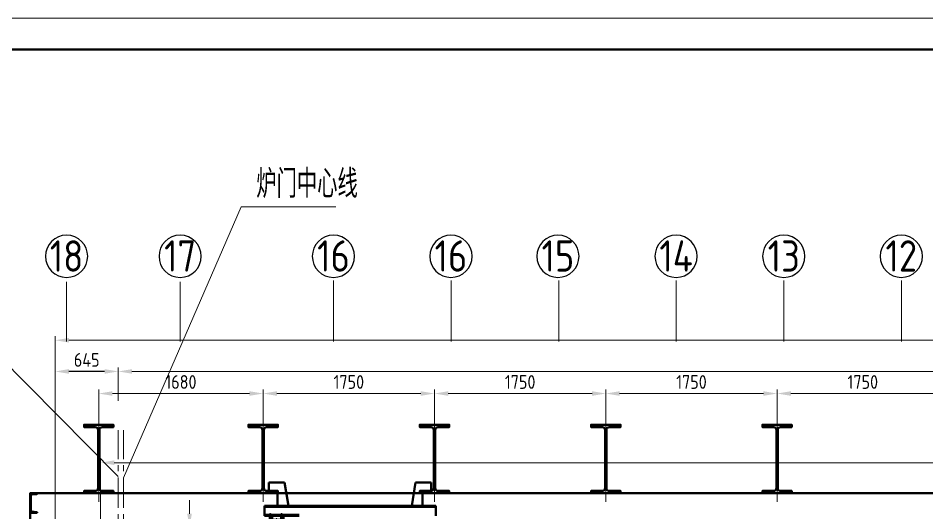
# Model space of a CAD drawing. Header units: millimetres. Extents: x 52110 to 400893, y -153728 to 31997.
# Drawn here: x 164825 to 174106, y -15980 to -10924 of the extents above; entities that cross this region are included whole.
import ezdxf
from ezdxf.enums import TextEntityAlignment as Align

# ---------------------------------------------------------------- set-up
doc = ezdxf.new("R2010")
doc.units = ezdxf.units.MM
doc.header["$LTSCALE"] = 500
doc.linetypes.add('CENTER', pattern=[2, 1.25, -0.25, 0.25, -0.25])
for name, color, linetype, lineweight in [('BIAOZHU', 3, 'Continuous', 25), ('POU', 4, 'Continuous', 20), ('SHI', 7, 'Continuous', 40), ('WEN', 3, 'Continuous', 20), ('XI', 2, 'Continuous', 20), ('ZHONG', 1, 'CENTER', 20)]:
    doc.layers.add(name, color=color, linetype=linetype, lineweight=lineweight)
doc.styles.add('GB', font='gbenor.shx', dxfattribs={"bigfont": 'gbcbig.shx'})
doc.dimstyles.new('ISO-25$0', dxfattribs={"dimscale": 40, "dimtxt": 3.5, "dimasz": 3.5, "dimexe": 1, "dimexo": 0.2, "dimgap": 1.2, "dimtad": 1, "dimtoh": 1, "dimdec": 1, "dimzin": 9, "dimdsep": 46, "dimtxsty": 'GB', "dimcen": 0, "dimclrd": 3, "dimclre": 3, "dimclrt": 256, "dimadec": 0, "dimazin": 2, "dimtfac": 1, "dimtdec": 1, "dimtix": 1, "dimtmove": 0, "dimatfit": 3, "dimldrblk": 'DOTSMALL', "dimfxl": 0, "dimlwd": -1, "dimlwe": 20, "dimarcsym": 0})

# ---------------------------------------------------------------- blocks, each defined once
blk = doc.blocks.new('*D1187')
at = {"layer": 'BIAOZHU', "color": 3, "linetype": 'ByBlock', "lineweight": 20}
for p, q in [((165202.4, -14734.4), (165202.4, -14495.3)), ((165847.4, -14734.4), (165847.4, -14495.3))]:
    blk.add_line(p, q, dxfattribs=at)
at = {"layer": 'BIAOZHU', "color": 3}
blk.add_line((165707.4, -14535.3), (165342.4, -14535.3), dxfattribs=at)
for points in [[(165342.4, -14511.9), (165342.4, -14558.6), (165202.4, -14535.3)], [(165707.4, -14511.9), (165707.4, -14558.6), (165847.4, -14535.3)]]:
    blk.add_solid(points, dxfattribs=at)
at = {"layer": 'Defpoints', "color": 0}
for p in [(165202.4, -14535.3), (165202.4, -14742.4), (165847.4, -14742.4)]:
    blk.add_point(p, dxfattribs=at)
at = {"layer": 'BIAOZHU', "insert": (165524.9, -14417.3), "char_height": 140, "attachment_point": 5, "style": 'GB'}
blk.add_mtext('645', dxfattribs=at)
blk = doc.blocks.new('_DotSmall')
at = {"color": 0, "linetype": 'ByBlock', "const_width": 0.5}
blk.add_lwpolyline([(-0.0625, 0, 1), (0.0625, 0, 1)], format="xyb", close=True, dxfattribs=at)
blk = doc.blocks.new('dl')
at = {"layer": 'SHI'}
blk.add_lwpolyline([(168935.8, 74025.5), (169085.8, 74025.5), (169085.8, 74049.5), (168970.3, 74049.5, -0.414214), (168942.3, 74077.5), (168942.3, 74673.5, -0.414214), (168970.3, 74701.5), (169085.8, 74701.5), (169085.8, 74725.5), (168935.8, 74725.5), (168785.8, 74725.5), (168785.8, 74701.5), (168901.3, 74701.5, -0.414214), (168929.3, 74673.5), (168929.3, 74077.5, -0.414214), (168901.3, 74049.5), (168785.8, 74049.5), (168785.8, 74025.5)], format="xyb", close=True, dxfattribs=at)
at = {"layer": 'ZHONG'}
blk.add_line((168935.8, 74813), (168935.8, 73934.6), dxfattribs=at)
blk = doc.blocks.new('*D1202')
at = {"layer": 'Defpoints', "color": 0}
for p in [(172577.4, -14761), (172577.4, -15280.5), (174327.4, -15280.5)]:
    blk.add_point(p, dxfattribs=at)
at = {"layer": 'WEN', "color": 3, "linetype": 'ByBlock', "lineweight": 20}
for p, q in [((172577.4, -15272.5), (172577.4, -14721)), ((174327.4, -15272.5), (174327.4, -14721))]:
    blk.add_line(p, q, dxfattribs=at)
at = {"layer": 'WEN', "color": 3, "linetype": 'ByBlock'}
blk.add_line((174187.4, -14761), (172717.4, -14761), dxfattribs=at)
at = {"layer": 'WEN', "color": 3}
for points in [[(172717.4, -14737.6), (172717.4, -14784.3), (172577.4, -14761)], [(174187.4, -14737.6), (174187.4, -14784.3), (174327.4, -14761)]]:
    blk.add_solid(points, dxfattribs=at)
at = {"layer": 'WEN', "insert": (173452.4, -14643), "char_height": 140, "attachment_point": 5, "style": 'GB'}
blk.add_mtext('1750', dxfattribs=at)
blk = doc.blocks.new('*D1203')
at = {"layer": 'Defpoints', "color": 0}
for p in [(170827.4, -14761), (170827.4, -15280.5), (172577.4, -15280.5)]:
    blk.add_point(p, dxfattribs=at)
at = {"layer": 'WEN', "color": 3, "linetype": 'ByBlock', "lineweight": 20}
for p, q in [((170827.4, -15272.5), (170827.4, -14721)), ((172577.4, -15272.5), (172577.4, -14721))]:
    blk.add_line(p, q, dxfattribs=at)
at = {"layer": 'WEN', "color": 3, "linetype": 'ByBlock'}
blk.add_line((172437.4, -14761), (170967.4, -14761), dxfattribs=at)
at = {"layer": 'WEN', "color": 3}
for points in [[(170967.4, -14737.6), (170967.4, -14784.3), (170827.4, -14761)], [(172437.4, -14737.6), (172437.4, -14784.3), (172577.4, -14761)]]:
    blk.add_solid(points, dxfattribs=at)
at = {"layer": 'WEN', "insert": (171702.4, -14643), "char_height": 140, "attachment_point": 5, "style": 'GB'}
blk.add_mtext('1750', dxfattribs=at)
blk = doc.blocks.new('*D1204')
at = {"layer": 'Defpoints', "color": 0}
for p in [(169077.4, -14761), (169077.4, -15280.5), (170827.4, -15280.5)]:
    blk.add_point(p, dxfattribs=at)
at = {"layer": 'WEN', "color": 3, "linetype": 'ByBlock', "lineweight": 20}
for p, q in [((169077.4, -15272.5), (169077.4, -14721)), ((170827.4, -15272.5), (170827.4, -14721))]:
    blk.add_line(p, q, dxfattribs=at)
at = {"layer": 'WEN', "color": 3, "linetype": 'ByBlock'}
blk.add_line((170687.4, -14761), (169217.4, -14761), dxfattribs=at)
at = {"layer": 'WEN', "color": 3}
for points in [[(169217.4, -14737.6), (169217.4, -14784.3), (169077.4, -14761)], [(170687.4, -14737.6), (170687.4, -14784.3), (170827.4, -14761)]]:
    blk.add_solid(points, dxfattribs=at)
at = {"layer": 'WEN', "insert": (169952.4, -14643), "char_height": 140, "attachment_point": 5, "style": 'GB'}
blk.add_mtext('1750', dxfattribs=at)
blk = doc.blocks.new('*D1205')
at = {"layer": 'Defpoints', "color": 0}
for p in [(167327.4, -14761), (167327.4, -15280.5), (169077.4, -15280.5)]:
    blk.add_point(p, dxfattribs=at)
at = {"layer": 'WEN', "color": 3, "linetype": 'ByBlock', "lineweight": 20}
for p, q in [((167327.4, -15272.5), (167327.4, -14721)), ((169077.4, -15272.5), (169077.4, -14721))]:
    blk.add_line(p, q, dxfattribs=at)
at = {"layer": 'WEN', "color": 3, "linetype": 'ByBlock'}
blk.add_line((168937.4, -14761), (167467.4, -14761), dxfattribs=at)
at = {"layer": 'WEN', "color": 3}
for points in [[(167467.4, -14737.6), (167467.4, -14784.3), (167327.4, -14761)], [(168937.4, -14737.6), (168937.4, -14784.3), (169077.4, -14761)]]:
    blk.add_solid(points, dxfattribs=at)
at = {"layer": 'WEN', "insert": (168202.4, -14643), "char_height": 140, "attachment_point": 5, "style": 'GB'}
blk.add_mtext('1750', dxfattribs=at)
blk = doc.blocks.new('*D1206')
at = {"layer": 'Defpoints', "color": 0}
for p in [(165647.4, -14761), (165647.4, -15280.5), (167327.4, -15280.5)]:
    blk.add_point(p, dxfattribs=at)
at = {"layer": 'WEN', "color": 3, "linetype": 'ByBlock', "lineweight": 20}
for p, q in [((165647.4, -15272.5), (165647.4, -14721)), ((167327.4, -15272.5), (167327.4, -14721))]:
    blk.add_line(p, q, dxfattribs=at)
at = {"layer": 'WEN', "color": 3, "linetype": 'ByBlock'}
blk.add_line((167187.4, -14761), (165787.4, -14761), dxfattribs=at)
at = {"layer": 'WEN', "color": 3}
for points in [[(165787.4, -14737.6), (165787.4, -14784.3), (165647.4, -14761)], [(167187.4, -14737.6), (167187.4, -14784.3), (167327.4, -14761)]]:
    blk.add_solid(points, dxfattribs=at)
at = {"layer": 'WEN', "insert": (166487.4, -14643), "char_height": 140, "attachment_point": 5, "style": 'GB'}
blk.add_mtext('1680', dxfattribs=at)
blk = doc.blocks.new('*D1207')
at = {"layer": 'Defpoints', "color": 0}
for p in [(186682.4, -14216.2), (186682.4, -14769.6), (165202.4, -16230.5)]:
    blk.add_point(p, dxfattribs=at)
at = {"layer": 'WEN', "color": 3, "linetype": 'ByBlock', "lineweight": 20}
for p, q in [((165202.4, -16222.5), (165202.4, -14176.2)), ((186682.4, -14761.6), (186682.4, -14176.2))]:
    blk.add_line(p, q, dxfattribs=at)
at = {"layer": 'WEN', "color": 3, "linetype": 'ByBlock'}
blk.add_line((165342.4, -14216.2), (186542.4, -14216.2), dxfattribs=at)
at = {"layer": 'WEN', "color": 3}
for points in [[(165342.4, -14192.8), (165342.4, -14239.5), (165202.4, -14216.2)], [(186542.4, -14192.8), (186542.4, -14239.5), (186682.4, -14216.2)]]:
    blk.add_solid(points, dxfattribs=at)
at = {"layer": 'WEN', "insert": (175942.4, -14093.5), "char_height": 140, "attachment_point": 5, "style": 'GB'}
blk.add_mtext('21480（砌体尺寸）', dxfattribs=at)
blk = doc.blocks.new('*D1208')
at = {"layer": 'Defpoints', "color": 0}
for p in [(185927.4, -14535.3), (185927.4, -14535.3), (165847.4, -14845.3)]:
    blk.add_point(p, dxfattribs=at)
at = {"layer": 'WEN', "color": 3, "linetype": 'ByBlock', "lineweight": 20}
for p, q in [((165847.4, -14837.3), (165847.4, -14495.3)), ((185927.4, -14527.3), (185927.4, -14495.3))]:
    blk.add_line(p, q, dxfattribs=at)
at = {"layer": 'WEN', "color": 3, "linetype": 'ByBlock'}
blk.add_line((165987.4, -14535.3), (185787.4, -14535.3), dxfattribs=at)
at = {"layer": 'WEN', "color": 3}
for points in [[(165987.4, -14511.9), (165987.4, -14558.6), (165847.4, -14535.3)], [(185787.4, -14511.9), (185787.4, -14558.6), (185927.4, -14535.3)]]:
    blk.add_solid(points, dxfattribs=at)
at = {"layer": 'WEN', "insert": (175887.4, -14410.3), "char_height": 140, "attachment_point": 5, "style": 'GB'}
blk.add_mtext('20080(炉子有效长度）', dxfattribs=at)
blk = doc.blocks.new('A$C654845D6')
at = {"layer": 'POU'}
for p, q in [((170.3, 254.2), (167.9, 255.6)), ((171.5, 249.7), (170.2, 254.3)), ((172.3, 163.7), (155.6, 163.7)), ((159.6, 151), (159.6, 166.3)), ((172.3, 62.1), (165, 62.1))]:
    blk.add_line(p, q, dxfattribs=at)
at = {"layer": 'SHI'}
for p, q in [((45, 815.6), (205, 815.6)), ((45, 732.6), (45, 815.6)), ((245, 575.6), (205, 815.6)), ((1505, 575.6), (1545, 815.6)), ((1705, 815.6), (1545, 815.6)), ((1705, 732.6), (1705, 815.6)), ((48, 729.6), (132, 729.6)), ((135, 575.6), (135, 726.6)), ((1615, 575.6), (1615, 726.6)), ((1702, 729.6), (1618, 729.6)), ((1750, 575.6), (0, 575.6)), ((0, 575.6), (0, 475.6)), ((1750, 567.6), (0, 567.6)), ((135.5, 575.6), (245, 575.6)), ((1614.5, 575.6), (1505, 575.6)), ((1750, 575.6), (1750, 475.6)), ((55, 483.6), (0, 483.6)), ((55, 475.6), (0, 475.6)), ((55, 488.6), (55, 395.2)), ((65, 488.6), (65, 395.2)), ((170, 483.6), (65, 483.6)), ((170, 475.6), (65, 475.6)), ((70, 475.6), (70, 395.2)), ((80, 475.6), (80, 395.2)), ((170, 488.6), (170, 395.2)), ((180, 488.6), (180, 395.2)), ((355, 483.6), (180, 483.6)), ((355, 475.6), (180, 475.6)), ((185, 475.6), (185, 395.2)), ((195, 475.6), (195, 395.2)), ((70, 390.2), (70.9, 390.2)), ((70, 380.2), (180, 380.2)), ((85, 435.6), (165, 435.6)), ((85, 435.6), (85, 390.2)), ((85, 394.6), (165, 394.6)), ((85, 390.2), (180, 390.2)), ((85, 380.2), (85, 293.3)), ((165, 435.6), (165, 390.2)), ((165, 380.2), (165, 293.3)), ((75, 283.9), (75, 264.3)), ((75.5, 285.6), (155.5, 285.6)), ((76.5, 286.5), (83.5, 290.7)), ((84.5, 291.6), (164.5, 291.6)), ((85, 323.6), (165, 323.6)), ((85, 317.6), (165, 317.6)), ((155, 283.9), (155, 264.3)), ((163.5, 290.7), (156.5, 286.5)), ((385, 355.6), (165, 355.6)), ((75, 222.9), (75, 203.3)), ((75.5, 262.6), (155.5, 262.6)), ((75.5, 224.6), (155.5, 224.6)), ((75.5, 201.6), (155.5, 201.6)), ((76.5, 261.7), (83.5, 257.5)), ((76.5, 225.5), (83.5, 229.7)), ((76.5, 200.7), (83.5, 196.5)), ((84.5, 256.6), (164.5, 256.6)), ((84.5, 230.6), (164.5, 230.6)), ((84.5, 195.6), (164.5, 195.6)), ((85, 254.9), (85, 232.3)), ((85, 193.9), (85, 171.3)), ((155, 222.9), (155, 203.3)), ((156.5, 261.7), (163.5, 257.5)), ((163.5, 229.7), (156.5, 225.5)), ((156.5, 200.7), (163.5, 196.5)), ((384.9, 255.6), (164.9, 255.6)), ((165, 254.9), (165, 232.3)), ((385, 235.6), (165, 235.6)), ((165, 193.9), (165, 171.3)), ((75, 161.9), (75, 142.3)), ((75, 100.9), (75, 81.3)), ((75.5, 163.6), (155.5, 163.6)), ((75.5, 140.6), (155, 140.6)), ((75.5, 102.6), (155, 102.6)), ((76.5, 164.5), (83.5, 168.7)), ((76.5, 139.7), (83.5, 135.5)), ((76.5, 103.5), (83.5, 107.7)), ((84.5, 169.6), (164.5, 169.6)), ((85, 134.6), (164.5, 134.6)), ((85, 132.9), (85, 110.3)), ((85, 108.6), (164.5, 108.6)), ((155, 161.9), (155, 142.3)), ((155, 100.9), (155, 81.3)), ((163.5, 168.7), (156.5, 164.5)), ((156.5, 139.7), (163.5, 135.5)), ((163.5, 107.7), (156.5, 103.5)), ((165, 132.9), (165, 110.3)), ((75, 39.9), (75, 10.6)), ((75, 10.6), (155, 10.6)), ((75.5, 79.6), (155, 79.6)), ((75.5, 41.6), (155, 41.6)), ((76.5, 78.7), (83.5, 74.5)), ((83.5, 46.7), (76.5, 42.5)), ((85, 73.6), (164.5, 73.6)), ((85, 71.9), (85, 49.3)), ((85, 47.6), (164.5, 47.6)), ((155, 39.9), (155, 10.6)), ((156.5, 78.7), (163.5, 74.5)), ((163.5, 46.7), (156.5, 42.5)), ((165, 71.9), (165, 49.3))]:
    blk.add_line(p, q, dxfattribs=at)
for centre, radius, start, end in [((48, 732.6), 3, 180, 270), ((132, 726.6), 3, 0, 90), ((1618, 726.6), 3, 90, 180), ((1702, 732.6), 3, 270, 0), ((60, 488.6), 5, 0, 180), ((175, 488.6), 5, 0, 180), ((70, 395.2), 15, 180, 270), ((70, 395.2), 5, 180, 270), ((85, 395.2), 15, 180, 270), ((85, 395.2), 5, 180, 270), ((165, 395.2), 5, 270, 0), ((165, 395.2), 15, 340.52878, 0), ((180, 395.2), 5, 270, 0), ((180, 395.2), 15, 270, 0), ((78, 283.9), 3, 120.96376, 180), ((82, 293.3), 3, 300.96376, 0), ((158, 283.9), 3, 120.96376, 180), ((162, 293.3), 3, 300.96376, 0), ((78, 264.3), 3, 180, 239.03624), ((78, 222.9), 3, 120.96376, 180), ((78, 203.3), 3, 180, 239.03624), ((82, 254.9), 3, 0, 59.03624), ((82, 232.3), 3, 300.96376, 0), ((82, 193.9), 3, 0, 59.03624), ((158, 264.3), 3, 180, 239.03624), ((158, 222.9), 3, 120.96376, 180), ((158, 203.3), 3, 180, 239.03624), ((162, 254.9), 3, 0, 59.03624), ((162, 232.3), 3, 300.96376, 0), ((162, 193.9), 3, 0, 59.03624), ((78, 161.9), 3, 120.96376, 180), ((78, 142.3), 3, 180, 239.03624), ((78, 100.9), 3, 120.96376, 180), ((82, 171.3), 3, 300.96376, 0), ((82, 132.9), 3, 0, 59.03624), ((82, 110.3), 3, 300.96376, 0), ((158, 161.9), 3, 120.96376, 180), ((158, 142.3), 3, 180, 239.03624), ((158, 100.9), 3, 120.96376, 180), ((162, 171.3), 3, 300.96376, 0), ((162, 132.9), 3, 0, 59.03624), ((162, 110.3), 3, 300.96376, 0), ((78, 81.3), 3, 180, 239.03624), ((78, 39.9), 3, 120.96376, 180), ((82, 71.9), 3, 0, 59.03624), ((82, 49.3), 3, 300.96376, 0), ((158, 81.3), 3, 180, 239.03624), ((158, 39.9), 3, 120.96376, 180), ((162, 71.9), 3, 0, 59.03624), ((162, 49.3), 3, 300.96376, 0)]:
    blk.add_arc(centre, radius, start, end, dxfattribs=at)
at = {"layer": 'ZHONG'}
for p, q in [((67.8, 488.6), (52.2, 488.6)), ((60, 499.9), (60, 395.2)), ((75, 480.1), (75, 395.2)), ((167.2, 488.6), (182.8, 488.6)), ((175, 499.9), (175, 395.2)), ((190, 480.1), (190, 395.2)), ((70, 385.2), (73.8, 385.2)), ((85, 385.2), (180, 385.2)), ((125, 452.6), (125, 0))]:
    blk.add_line(p, q, dxfattribs=at)
for centre, start, end in [((70, 395.2), 180, 270), ((85, 395.2), 180, 270), ((165, 395.2), 330, 0), ((180, 395.2), 270, 0)]:
    blk.add_arc(centre, 10, start, end, dxfattribs=at)
blk = doc.blocks.new('*D1213')
at = {"layer": 'Defpoints', "color": 0}
for p in [(166575.1, -16130.5), (166575.1, -16130.5), (166575.1, -16480.5)]:
    blk.add_point(p, dxfattribs=at)
at = {"layer": 'WEN', "color": 3, "linetype": 'ByBlock'}
for p, q in [((166575.1, -15990.5), (166575.1, -15850.5)), ((166575.1, -16480.5), (166575.1, -16130.5)), ((166575.1, -16620.5), (166575.1, -16760.5))]:
    blk.add_line(p, q, dxfattribs=at)
at = {"layer": 'WEN', "color": 3, "linetype": 'ByBlock', "lineweight": 20}
for p, q in [((166567.1, -16130.5), (166535.1, -16130.5)), ((166567.1, -16480.5), (166535.1, -16480.5))]:
    blk.add_line(p, q, dxfattribs=at)
at = {"layer": 'WEN', "color": 3}
for points in [[(166551.8, -15990.5), (166598.4, -15990.5), (166575.1, -16130.5)], [(166551.8, -16620.5), (166598.4, -16620.5), (166575.1, -16480.5)]]:
    blk.add_solid(points, dxfattribs=at)
at = {"layer": 'WEN', "insert": (166457.1, -16305.5), "char_height": 140, "attachment_point": 5, "rotation": 90, "style": 'GB'}
blk.add_mtext('350', dxfattribs=at)
blk = doc.blocks.new('序号')
at = {"layer": 'BIAOZHU'}
blk.add_circle((0, -5.4), 5.4, dxfattribs=at)
at = {"layer": 'BIAOZHU', "style": 'GB', "flags": 8}
blk.add_attdef('序号', text='', height=8, dxfattribs=at).set_placement((0, -5.48), align=Align.MIDDLE)
blk = doc.blocks.new('*D1228')
at = {"layer": 'Defpoints', "color": 0}
for p in [(165666.4, -15468), (165666.4, -16480.5), (186217.4, -16480.5)]:
    blk.add_point(p, dxfattribs=at)
at = {"layer": 'WEN', "color": 3, "linetype": 'ByBlock', "lineweight": 20}
for p, q in [((165666.4, -16472.5), (165666.4, -15428)), ((186217.4, -16472.5), (186217.4, -15428))]:
    blk.add_line(p, q, dxfattribs=at)
at = {"layer": 'WEN', "color": 3, "linetype": 'ByBlock'}
blk.add_line((186077.4, -15468), (165806.4, -15468), dxfattribs=at)
at = {"layer": 'WEN', "color": 3}
for points in [[(165806.4, -15444.6), (165806.4, -15491.3), (165666.4, -15468)], [(186077.4, -15444.6), (186077.4, -15491.3), (186217.4, -15468)]]:
    blk.add_solid(points, dxfattribs=at)
at = {"layer": 'WEN', "insert": (175941.9, -15350), "char_height": 140, "attachment_point": 5, "style": 'GB'}
blk.add_mtext('20551', dxfattribs=at)

msp = doc.modelspace()

# ---------------------------------------------------------------- linework, layer by layer
at = {"layer": 'SHI', "linetype": 'Continuous'}
msp.add_line((164946.40863, -15780.45131), (186937.40863, -15780.45131), dxfattribs=at)
at = {"layer": 'SHI'}
msp.add_line((164946.40863, -15955.45131), (164946.40863, -18047.95131), dxfattribs=at)
msp.add_lwpolyline([(160616.12385, -29612.18051), (191144.12385, -29612.18051), (191144.12385, -11244.18051), (160616.12385, -11244.18051)], close=True, dxfattribs=at)
msp.add_lwpolyline([(165019.40863, -15980.45131), (165019.40863, -15977.72874, 0.3853135861), (165014.4559, -15972.25604), (164963.31409, -15967.14186, -0.3853135861), (164953.40863, -15956.19645), (164953.40863, -15804.70617, -0.3853135861), (164963.31409, -15793.76076), (165014.4559, -15788.64658, 0.3853135861), (165019.40863, -15783.17388), (165019.40863, -15780.45131), (164946.40863, -15780.45131), (164946.40863, -15980.45131)], format="xyb", close=True, dxfattribs=at)
at = {"layer": 'WEN'}
for p, q in [((165899.40863, -15623.27347), (167103.7549, -12852.32157)), ((167103.7549, -12852.32157), (168069.55036, -12852.32157)), ((165847.40863, -15609.15631), (163815.07046, -13556.26124))]:
    msp.add_line(p, q, dxfattribs=at)
at = {"layer": 'XI'}
msp.add_lwpolyline([(159816.12385, -29932.18051), (191464.12385, -29932.18051), (191464.12385, -10924.18051), (159816.12385, -10924.18051)], close=True, dxfattribs=at)
at = {"layer": 'ZHONG'}
for p, q in [((165319.40863, -14229.55192), (165319.40863, -13619.52969)), ((166479.40863, -14229.55192), (166479.40863, -13619.52969)), ((168047.40863, -14229.55192), (168047.40863, -13581.03249)), ((169247.40863, -14229.55192), (169247.40863, -13581.03249)), ((170347.40863, -14229.55192), (170347.40863, -13581.03249)), ((171547.40863, -14229.55192), (171547.40863, -13581.03249)), ((172647.40863, -14229.55192), (172647.40863, -13581.03249)), ((173847.40863, -14229.55192), (173847.40863, -13581.03249))]:
    msp.add_line(p, q, dxfattribs=at)
at = {"layer": 'ZHONG', "color": 1, "ltscale": 0.5}
for p, q in [((165847.40863, -19930.45131), (165847.40863, -15135.02282)), ((165899.40863, -19930.45131), (165899.40863, -15135.02282))]:
    msp.add_line(p, q, dxfattribs=at)

# ---------------------------------------------------------------- block references
at = {"layer": 'SHI'}
ref = msp.add_blockref('序号', (165319.40863, -13574.0799), dxfattribs=dict(at, xscale=-40, yscale=40, zscale=40, rotation=180))
ref.add_attrib('序号', '18', dxfattribs={"layer": 'BIAOZHU', "height": 320, "style": 'GB', "flags": 8}).set_placement((165319.40863, -13354.944), align=Align.MIDDLE)
ref = msp.add_blockref('序号', (166479.40863, -13574.0799), dxfattribs=dict(at, xscale=-40, yscale=40, zscale=40, rotation=180))
ref.add_attrib('序号', '17', dxfattribs={"layer": 'BIAOZHU', "height": 320, "style": 'GB', "flags": 8}).set_placement((166479.40863, -13354.944), align=Align.MIDDLE)
ref = msp.add_blockref('序号', (168045.5584, -13574.0799), dxfattribs=dict(at, xscale=-40, yscale=40, zscale=40, rotation=180))
ref.add_attrib('序号', '16', dxfattribs={"layer": 'BIAOZHU', "height": 320, "style": 'GB', "flags": 8}).set_placement((168045.5584, -13354.944), align=Align.MIDDLE)
ref = msp.add_blockref('序号', (169245.5584, -13574.0799), dxfattribs=dict(at, xscale=-40, yscale=40, zscale=40, rotation=180))
ref.add_attrib('序号', '16', dxfattribs={"layer": 'BIAOZHU', "height": 320, "style": 'GB', "flags": 8}).set_placement((169245.5584, -13354.944), align=Align.MIDDLE)
ref = msp.add_blockref('序号', (170338.39711, -13574.0799), dxfattribs=dict(at, xscale=-40, yscale=40, zscale=40, rotation=180))
ref.add_attrib('序号', '15', dxfattribs={"layer": 'BIAOZHU', "height": 320, "style": 'GB', "flags": 8}).set_placement((170338.39711, -13354.944), align=Align.MIDDLE)
ref = msp.add_blockref('序号', (171545.5584, -13574.0799), dxfattribs=dict(at, xscale=-40, yscale=40, zscale=40, rotation=180))
ref.add_attrib('序号', '14', dxfattribs={"layer": 'BIAOZHU', "height": 320, "style": 'GB', "flags": 8}).set_placement((171545.5584, -13354.944), align=Align.MIDDLE)
ref = msp.add_blockref('序号', (172645.5584, -13574.0799), dxfattribs=dict(at, xscale=-40, yscale=40, zscale=40, rotation=180))
ref.add_attrib('序号', '13', dxfattribs={"layer": 'BIAOZHU', "height": 320, "style": 'GB', "flags": 8}).set_placement((172645.5584, -13354.944), align=Align.MIDDLE)
ref = msp.add_blockref('序号', (173845.5584, -13574.0799), dxfattribs=dict(at, xscale=-40, yscale=40, zscale=40, rotation=180))
ref.add_attrib('序号', '12', dxfattribs={"layer": 'BIAOZHU', "height": 320, "style": 'GB', "flags": 8}).set_placement((173845.5584, -13354.944), align=Align.MIDDLE)
for p in [(-3288.35728, -89805.91777), (-1608.35728, -89805.91777), (141.64272, -89805.91777), (1891.64272, -89805.91777), (3641.64272, -89805.91777)]:
    msp.add_blockref('dl', p, dxfattribs=at)
at = {"layer": 'WEN'}
msp.add_blockref('A$C654845D6', (167339.98976, -16486.04034), dxfattribs=at)

# ---------------------------------------------------------------- texts
at = {"layer": 'WEN', "style": 'GB'}
msp.add_text('炉门中心线', height=288, dxfattribs=at).set_placement((167257.0358, -12760.94137))

# ---------------------------------------------------------------- dimensions: what is measured, and where the dimension line sits
at = {"layer": 'BIAOZHU'}
dim = msp.add_linear_dim(base=(165202.40863, -14535.27309), p1=(165847.40863, -14742.39173), p2=(165202.40863, -14742.39173), dimstyle='ISO-25$0', dxfattribs=at)
dim.commit()
dim.dimension.update_dxf_attribs({"geometry": '*D1187', "text_midpoint": (165524.90863, -14417.27309)})
at = {"layer": 'WEN'}
for base, p1, p2, text, picture, middle in [((186682.40863, -14216.1629), (165202.40863, -16230.45131), (186682.40863, -14769.64057), '<>（砌体尺寸）', '*D1207', (175942.40863, -14093.53055)), ((185927.40863, -14535.27309), (165847.40863, -14845.27338), (185927.40863, -14535.27309), '<>(炉子有效长度）', '*D1208', (175887.40863, -14410.32456))]:
    dim = msp.add_linear_dim(base=base, p1=p1, p2=p2, text=text, dimstyle='ISO-25$0', override={"dimatfit": 0, "dimfxl": 1.8}, dxfattribs=at)
    dim.commit()
    dim.dimension.update_dxf_attribs({"geometry": picture, "text_midpoint": middle})
for base, p1, p2, override, picture, middle in [((165647.40863, -14760.95722), (167327.40863, -15280.45131), (165647.40863, -15280.45131), {"dimatfit": 0, "dimfxl": 1.8}, '*D1206', (166487.40863, -14642.95722)), ((167327.40863, -14760.95722), (169077.40863, -15280.45131), (167327.40863, -15280.45131), {"dimatfit": 0, "dimfxl": 1.8}, '*D1205', (168202.40863, -14642.95722)), ((169077.40863, -14760.95722), (170827.40863, -15280.45131), (169077.40863, -15280.45131), {"dimatfit": 0, "dimfxl": 1.8}, '*D1204', (169952.40863, -14642.95722)), ((170827.40863, -14760.95722), (172577.40863, -15280.45131), (170827.40863, -15280.45131), {"dimatfit": 0, "dimfxl": 1.8}, '*D1203', (171702.40863, -14642.95722)), ((172577.40863, -14760.95722), (174327.40863, -15280.45131), (172577.40863, -15280.45131), {"dimatfit": 0, "dimfxl": 1.8}, '*D1202', (173452.40863, -14642.95722)), ((165666.40863, -15467.966), (186217.40863, -16480.45131), (165666.40863, -16480.45131), {"dimatfit": 0, "dimfxl": 1.25}, '*D1228', (175941.90863, -15349.966))]:
    dim = msp.add_linear_dim(base=base, p1=p1, p2=p2, dimstyle='ISO-25$0', override=override, dxfattribs=at)
    dim.commit()
    dim.dimension.update_dxf_attribs({"geometry": picture, "text_midpoint": middle})
dim = msp.add_linear_dim(base=(166575.10503, -16130.45131), p1=(166575.10503, -16480.45131), p2=(166575.10503, -16130.45131), angle=90, dimstyle='ISO-25$0', override={"dimatfit": 0, "dimfxl": 1.8}, dxfattribs=at)
dim.commit()
dim.dimension.update_dxf_attribs({"geometry": '*D1213', "text_midpoint": (166457.10503, -16305.45131)})

doc.saveas('drawing.dxf')
